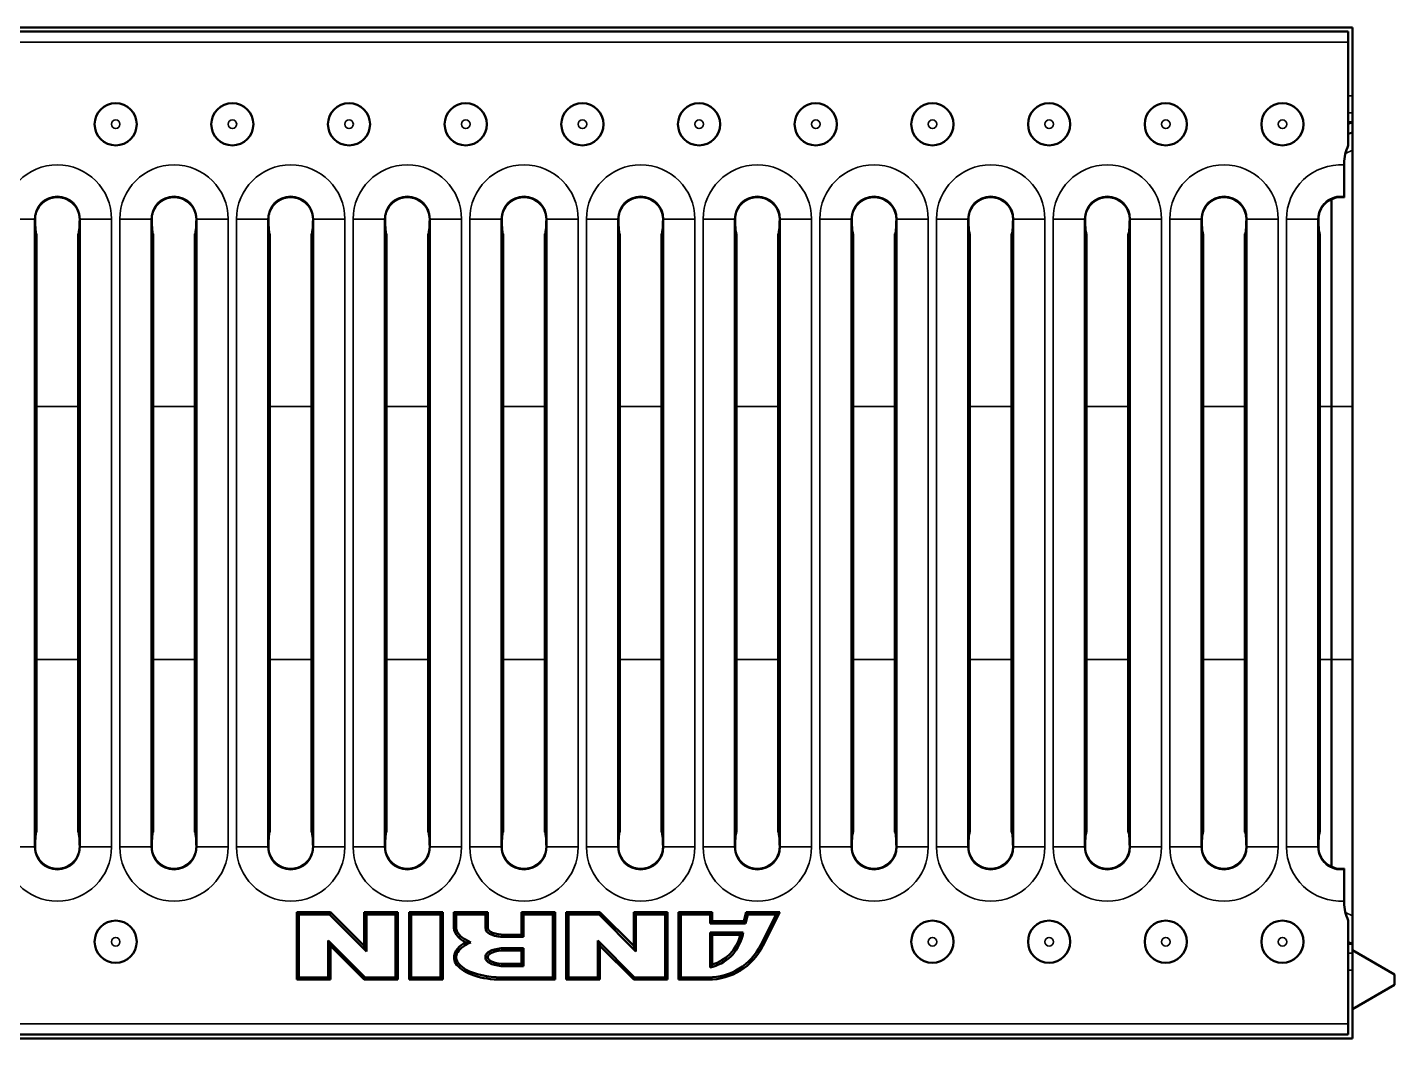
# Model space of a CAD drawing. Header units: millimetres. Extents: x 0 to 2181, y -65 to 1050.
# Drawn here: x 1278.4 to 1440.7, y 424.1 to 544.1 of the extents above; entities that cross this region are included whole.
import ezdxf

# ---------------------------------------------------------------- set-up
doc = ezdxf.new("R2010")
doc.units = ezdxf.units.MM
doc.header["$LTSCALE"] = 2.5
doc.layers.add('Sichtbar (ISO)', color=7, linetype='Continuous', lineweight=50)
doc.layers.add('Sichtbar schmal (ISO)', color=7, linetype='Continuous', lineweight=35)

msp = doc.modelspace()

# ---------------------------------------------------------------- linework, layer by layer
at = {"layer": 'Sichtbar (ISO)'}
for p, q in [((1435.667, 544.09), (435.667, 544.09)), ((1435.667, 535.955), (1435.667, 544.09)), ((1435.167, 543.59), (436.167, 543.59)), ((1435.167, 543.59), (1435.167, 542.34)), ((1435.167, 530.09), (1435.167, 542.34)), ((1435.667, 535.955), (1435.667, 533.96)), ((1435.167, 532.64), (1435.667, 532.831)), ((1435.667, 532.831), (1435.167, 532.831)), ((1435.667, 532.831), (1435.667, 533.96)), ((1435.667, 532.831), (1435.667, 531.609)), ((1435.667, 531.609), (1435.167, 531.454)), ((1435.667, 531.609), (1435.667, 529.527)), ((1435.667, 529.527), (1435.667, 499.09)), ((1434.667, 527.763), (1434.667, 527.91)), ((1434.667, 524.011), (1434.667, 527.763)), ((1433.167, 499.09), (1433.167, 523.697)), ((1279.442, 519.59), (1279.442, 448.59)), ((1284.392, 448.59), (1284.392, 519.59)), ((1293.292, 519.59), (1293.292, 448.59)), ((1298.242, 448.59), (1298.242, 519.59)), ((1307.142, 519.59), (1307.142, 448.59)), ((1312.092, 448.59), (1312.092, 519.59)), ((1320.992, 519.59), (1320.992, 448.59)), ((1325.942, 448.59), (1325.942, 519.59)), ((1334.842, 519.59), (1334.842, 448.59)), ((1339.792, 448.59), (1339.792, 519.59)), ((1348.692, 519.59), (1348.692, 448.59)), ((1353.642, 448.59), (1353.642, 519.59)), ((1362.542, 519.59), (1362.542, 448.59)), ((1367.492, 448.59), (1367.492, 519.59)), ((1376.392, 519.59), (1376.392, 448.59)), ((1381.342, 448.59), (1381.342, 519.59)), ((1390.242, 519.59), (1390.242, 448.59)), ((1395.192, 448.59), (1395.192, 519.59)), ((1404.092, 519.59), (1404.092, 448.59)), ((1409.042, 448.59), (1409.042, 519.59)), ((1417.942, 519.59), (1417.942, 448.59)), ((1422.892, 448.59), (1422.892, 519.59)), ((1431.792, 519.59), (1431.792, 448.59)), ((1433.167, 469.09), (1433.167, 499.09)), ((1435.667, 499.09), (1435.667, 469.09)), ((1433.167, 444.482), (1433.167, 469.09)), ((1435.667, 469.09), (1435.667, 438.653)), ((1434.667, 440.417), (1434.667, 444.169)), ((1434.667, 440.269), (1434.667, 440.417)), ((1310.334, 431.09), (1310.334, 439.09)), ((1310.334, 439.09), (1314.334, 439.09)), ((1310.334, 439.09), (1310.602, 438.822)), ((1310.602, 431.358), (1310.602, 438.822)), ((1310.602, 438.822), (1314.223, 438.822)), ((1314.334, 439.09), (1314.223, 438.822)), ((1314.223, 438.822), (1318.602, 434.443)), ((1314.334, 439.09), (1318.334, 435.09)), ((1318.334, 435.09), (1318.334, 439.09)), ((1318.334, 439.09), (1322.334, 439.09)), ((1318.334, 439.09), (1318.602, 438.822)), ((1318.602, 434.443), (1318.602, 438.822)), ((1318.602, 438.822), (1322.066, 438.822)), ((1322.334, 439.09), (1322.066, 438.822)), ((1322.066, 438.822), (1322.066, 431.358)), ((1322.334, 439.09), (1322.334, 431.09)), ((1323.667, 431.09), (1323.667, 439.09)), ((1323.667, 439.09), (1327.667, 439.09)), ((1323.667, 439.09), (1323.935, 438.822)), ((1323.935, 431.358), (1323.935, 438.822)), ((1323.935, 438.822), (1327.399, 438.822)), ((1327.667, 439.09), (1327.399, 438.822)), ((1327.399, 438.822), (1327.399, 431.358)), ((1327.667, 439.09), (1327.667, 431.09)), ((1329.001, 437.223), (1329.001, 439.09)), ((1329.001, 439.09), (1333.001, 439.09)), ((1329.001, 439.09), (1329.269, 438.822)), ((1329.269, 437.223), (1329.269, 438.822)), ((1329.269, 438.822), (1332.733, 438.822)), ((1333.001, 439.09), (1332.733, 438.822)), ((1332.733, 438.822), (1332.733, 437.223)), ((1333.001, 439.09), (1333.001, 437.223)), ((1337.001, 436.423), (1337.001, 439.09)), ((1337.001, 439.09), (1341.001, 439.09)), ((1337.001, 439.09), (1337.269, 438.822)), ((1337.269, 436.155), (1337.269, 438.822)), ((1337.269, 438.822), (1340.733, 438.822)), ((1341.001, 439.09), (1340.733, 438.822)), ((1340.733, 438.822), (1340.733, 431.358)), ((1341.001, 439.09), (1341.001, 431.09)), ((1342.334, 431.09), (1342.334, 439.09)), ((1342.334, 439.09), (1346.334, 439.09)), ((1342.334, 439.09), (1342.602, 438.822)), ((1342.602, 431.358), (1342.602, 438.822)), ((1342.602, 438.822), (1346.223, 438.822)), ((1346.334, 439.09), (1346.223, 438.822)), ((1346.223, 438.822), (1350.602, 434.443)), ((1346.334, 439.09), (1350.334, 435.09)), ((1350.334, 435.09), (1350.334, 439.09)), ((1350.334, 439.09), (1354.334, 439.09)), ((1350.334, 439.09), (1350.602, 438.822)), ((1350.602, 434.443), (1350.602, 438.822)), ((1350.602, 438.822), (1354.066, 438.822)), ((1354.334, 439.09), (1354.066, 438.822)), ((1354.066, 438.822), (1354.066, 431.358)), ((1354.334, 439.09), (1354.334, 431.09)), ((1355.667, 431.09), (1355.667, 439.09)), ((1355.667, 439.09), (1359.667, 439.09)), ((1355.667, 439.09), (1355.935, 438.822)), ((1355.935, 431.358), (1355.935, 438.822)), ((1355.935, 438.822), (1359.399, 438.822)), ((1359.667, 439.09), (1359.399, 438.822)), ((1359.399, 438.822), (1359.399, 437.755)), ((1359.667, 439.09), (1359.667, 438.023)), ((1363.401, 438.023), (1363.667, 439.09)), ((1363.61, 437.755), (1363.877, 438.822)), ((1363.667, 439.09), (1367.667, 439.09)), ((1363.667, 439.09), (1363.877, 438.822)), ((1363.877, 438.822), (1367.234, 438.822)), ((1367.234, 438.822), (1365.428, 435.21)), ((1367.667, 439.09), (1365.667, 435.09)), ((1367.667, 439.09), (1367.234, 438.822)), ((1435.667, 438.653), (1435.667, 435.349)), ((1359.667, 438.023), (1359.399, 437.755)), ((1359.399, 437.755), (1363.61, 437.755)), ((1359.399, 432.536), (1359.399, 436.691)), ((1359.667, 436.423), (1359.399, 436.691)), ((1359.399, 436.691), (1363.344, 436.691)), ((1359.667, 438.023), (1363.401, 438.023)), ((1363.001, 436.423), (1363.344, 436.691)), ((1363.344, 436.691), (1363.233, 436.247)), ((1363.401, 438.023), (1363.61, 437.755)), ((1435.167, 438.09), (1435.167, 425.84)), ((1318.445, 431.358), (1314.066, 435.737)), ((1314.334, 435.09), (1314.066, 435.737)), ((1314.066, 435.737), (1314.066, 431.358)), ((1318.334, 431.09), (1314.334, 435.09)), ((1314.334, 435.09), (1314.334, 431.09)), ((1318.334, 435.09), (1318.602, 434.443)), ((1335.001, 436.423), (1337.001, 436.423)), ((1335.001, 436.155), (1337.269, 436.155)), ((1337.001, 436.423), (1337.269, 436.155)), ((1350.445, 431.358), (1346.066, 435.737)), ((1346.334, 435.09), (1346.066, 435.737)), ((1346.066, 435.737), (1346.066, 431.358)), ((1350.334, 431.09), (1346.334, 435.09)), ((1346.334, 435.09), (1346.334, 431.09)), ((1350.334, 435.09), (1350.602, 434.443)), ((1359.667, 436.423), (1359.667, 432.88)), ((1363.001, 436.423), (1359.667, 436.423)), ((1362.973, 436.312), (1363.001, 436.423)), ((1435.667, 435.349), (1435.167, 435.54)), ((1435.167, 435.349), (1435.667, 435.349)), ((1435.667, 434.22), (1435.667, 435.349)), ((1335.001, 434.824), (1337.269, 434.824)), ((1337.001, 434.557), (1335.001, 434.557)), ((1337.001, 434.557), (1337.269, 434.824)), ((1337.001, 432.957), (1337.001, 434.557)), ((1337.269, 434.824), (1337.269, 432.689)), ((1435.667, 434.59), (1440.667, 431.703)), ((1435.667, 434.22), (1435.667, 432.225)), ((1335.001, 432.957), (1337.001, 432.957)), ((1337.269, 432.689), (1335.001, 432.689)), ((1337.001, 432.957), (1337.269, 432.689)), ((1435.667, 424.09), (1435.667, 432.225)), ((1310.334, 431.09), (1310.602, 431.358)), ((1314.334, 431.09), (1310.334, 431.09)), ((1314.066, 431.358), (1310.602, 431.358)), ((1314.334, 431.09), (1314.066, 431.358)), ((1318.334, 431.09), (1318.445, 431.358)), ((1322.334, 431.09), (1318.334, 431.09)), ((1322.066, 431.358), (1318.445, 431.358)), ((1322.334, 431.09), (1322.066, 431.358)), ((1323.667, 431.09), (1323.935, 431.358)), ((1327.667, 431.09), (1323.667, 431.09)), ((1327.399, 431.358), (1323.935, 431.358)), ((1327.667, 431.09), (1327.399, 431.358)), ((1340.733, 431.358), (1334.601, 431.358)), ((1341.001, 431.09), (1334.601, 431.09)), ((1341.001, 431.09), (1340.733, 431.358)), ((1342.334, 431.09), (1342.602, 431.358)), ((1346.334, 431.09), (1342.334, 431.09)), ((1346.066, 431.358), (1342.602, 431.358)), ((1346.334, 431.09), (1346.066, 431.358)), ((1350.334, 431.09), (1350.445, 431.358)), ((1354.334, 431.09), (1350.334, 431.09)), ((1354.066, 431.358), (1350.445, 431.358)), ((1354.334, 431.09), (1354.066, 431.358)), ((1355.667, 431.09), (1355.935, 431.358)), ((1359.195, 431.09), (1355.667, 431.09)), ((1359.195, 431.358), (1355.935, 431.358)), ((1435.667, 427.59), (1440.667, 430.477)), ((1440.667, 431.703), (1440.667, 430.477)), ((1435.167, 425.84), (1435.167, 424.59)), ((1435.667, 424.09), (435.667, 424.09)), ((1435.167, 424.59), (436.167, 424.59))]:
    msp.add_line(p, q, dxfattribs=at)
for centre in [(1288.842, 532.59), (1302.692, 532.59), (1316.542, 532.59), (1330.392, 532.59), (1344.242, 532.59), (1358.092, 532.59), (1371.942, 532.59), (1385.792, 532.59), (1399.642, 532.59), (1413.492, 532.59), (1427.342, 532.59), (1288.842, 435.59), (1385.792, 435.59), (1399.642, 435.59), (1413.492, 435.59), (1427.342, 435.59)]:
    msp.add_circle(centre, 2.5, dxfattribs=at)
for centre, radius, start, end in [((1439.667, 527.91), 5, 154.15807, 180), ((1439.667, 440.269), 5, 180, 205.84193), ((1359.195, 438.326), 6.968, 270, 333.43495), ((1359.195, 438.326), 7.236, 270, 333.43495), ((1358.334, 437.471), 5.05, 282.18023, 345.96376), ((1358.334, 437.471), 4.782, 286.1915, 345.96376)]:
    msp.add_arc(centre, radius, start, end, dxfattribs=at)
for centre, major_axis, ratio, start_param, end_param in [((1281.917, 521.268), (0, 2.667), 0.9996402, 5.0597379, 7.5066327), ((1295.767, 521.268), (0, 2.667), 0.9996402, 5.0597379, 7.5066327), ((1309.617, 521.268), (0, 2.667), 0.9996402, 5.0597379, 7.5066327), ((1323.467, 521.268), (0, 2.667), 0.9996402, 5.0597379, 7.5066327), ((1337.317, 521.268), (0, 2.667), 0.9996402, 5.0597379, 7.5066327), ((1351.167, 521.268), (0, 2.667), 0.9996402, 5.0597379, 7.5066327), ((1365.017, 521.268), (0, 2.667), 0.9996402, 5.0597379, 7.5066327), ((1378.867, 521.268), (0, 2.667), 0.9996402, 5.0597379, 7.5066327), ((1392.717, 521.268), (0, 2.667), 0.9996402, 5.0597379, 7.5066327), ((1406.567, 521.268), (0, 2.667), 0.9996402, 5.0597379, 7.5066327), ((1420.417, 521.268), (0, 2.667), 0.9996402, 5.0597379, 7.5066327), ((1434.267, 521.268), (0, 2.667), 0.9996402, 6.1325648, 7.5066327), ((1279.442, 521.59), (0, -2), 0.0874887, 4.8377168, 6.2831853), ((1284.392, 521.59), (0, 2), 0.0874887, 3.1415927, 4.5870611), ((1293.292, 521.59), (0, -2), 0.0874887, 4.8377168, 6.2831853), ((1298.242, 521.59), (0, 2), 0.0874887, 3.1415927, 4.5870611), ((1307.142, 521.59), (0, -2), 0.0874887, 4.8377168, 6.2831853), ((1312.092, 521.59), (0, 2), 0.0874887, 3.1415927, 4.5870611), ((1320.992, 521.59), (0, -2), 0.0874887, 4.8377168, 6.2831853), ((1325.942, 521.59), (0, 2), 0.0874887, 3.1415927, 4.5870611), ((1334.842, 521.59), (0, -2), 0.0874887, 4.8377168, 6.2831853), ((1339.792, 521.59), (0, 2), 0.0874887, 3.1415927, 4.5870611), ((1348.692, 521.59), (0, -2), 0.0874887, 4.8377168, 6.2831853), ((1353.642, 521.59), (0, 2), 0.0874887, 3.1415927, 4.5870611), ((1362.542, 521.59), (0, -2), 0.0874887, 4.8377168, 6.2831853), ((1367.492, 521.59), (0, 2), 0.0874887, 3.1415927, 4.5870611), ((1376.392, 521.59), (0, -2), 0.0874887, 4.8377168, 6.2831853), ((1381.342, 521.59), (0, 2), 0.0874887, 3.1415927, 4.5870611), ((1390.242, 521.59), (0, -2), 0.0874887, 4.8377168, 6.2831853), ((1395.192, 521.59), (0, 2), 0.0874887, 3.1415927, 4.5870611), ((1404.092, 521.59), (0, -2), 0.0874887, 4.8377168, 6.2831853), ((1409.042, 521.59), (0, 2), 0.0874887, 3.1415927, 4.5870611), ((1417.942, 521.59), (0, -2), 0.0874887, 4.8377168, 6.2831853), ((1422.892, 521.59), (0, 2), 0.0874887, 3.1415927, 4.5870611), ((1431.792, 521.59), (0, -2), 0.0874887, 4.8377168, 6.2831853), ((1279.442, 446.59), (0, 2), 0.0874887, 0, 1.4454685), ((1284.392, 446.59), (0, -2), 0.0874887, 1.6961242, 3.1415927), ((1293.292, 446.59), (0, 2), 0.0874887, 0, 1.4454685), ((1298.242, 446.59), (0, -2), 0.0874887, 1.6961242, 3.1415927), ((1307.142, 446.59), (0, 2), 0.0874887, 0, 1.4454685), ((1312.092, 446.59), (0, -2), 0.0874887, 1.6961242, 3.1415927), ((1320.992, 446.59), (0, 2), 0.0874887, 0, 1.4454685), ((1325.942, 446.59), (0, -2), 0.0874887, 1.6961242, 3.1415927), ((1334.842, 446.59), (0, 2), 0.0874887, 0, 1.4454685), ((1339.792, 446.59), (0, -2), 0.0874887, 1.6961242, 3.1415927), ((1348.692, 446.59), (0, 2), 0.0874887, 0, 1.4454685), ((1353.642, 446.59), (0, -2), 0.0874887, 1.6961242, 3.1415927), ((1362.542, 446.59), (0, 2), 0.0874887, 0, 1.4454685), ((1367.492, 446.59), (0, -2), 0.0874887, 1.6961242, 3.1415927), ((1376.392, 446.59), (0, 2), 0.0874887, 0, 1.4454685), ((1381.342, 446.59), (0, -2), 0.0874887, 1.6961242, 3.1415927), ((1390.242, 446.59), (0, 2), 0.0874887, 0, 1.4454685), ((1395.192, 446.59), (0, -2), 0.0874887, 1.6961242, 3.1415927), ((1404.092, 446.59), (0, 2), 0.0874887, 0, 1.4454685), ((1409.042, 446.59), (0, -2), 0.0874887, 1.6961242, 3.1415927), ((1417.942, 446.59), (0, 2), 0.0874887, 0, 1.4454685), ((1422.892, 446.59), (0, -2), 0.0874887, 1.6961242, 3.1415927), ((1431.792, 446.59), (0, 2), 0.0874887, 0, 1.4454685), ((1281.917, 446.911), (0, -2.667), 0.9996402, 5.0597379, 7.5066327), ((1295.767, 446.911), (0, -2.667), 0.9996402, 5.0597379, 7.5066327), ((1309.617, 446.911), (0, -2.667), 0.9996402, 5.0597379, 7.5066327), ((1323.467, 446.911), (0, -2.667), 0.9996402, 5.0597379, 7.5066327), ((1337.317, 446.911), (0, -2.667), 0.9996402, 5.0597379, 7.5066327), ((1351.167, 446.911), (0, -2.667), 0.9996402, 5.0597379, 7.5066327), ((1365.017, 446.911), (0, -2.667), 0.9996402, 5.0597379, 7.5066327), ((1378.867, 446.911), (0, -2.667), 0.9996402, 5.0597379, 7.5066327), ((1392.717, 446.911), (0, -2.667), 0.9996402, 5.0597379, 7.5066327), ((1406.567, 446.911), (0, -2.667), 0.9996402, 5.0597379, 7.5066327), ((1420.417, 446.911), (0, -2.667), 0.9996402, 5.0597379, 7.5066327), ((1434.267, 446.911), (0, -2.667), 0.9996402, 5.0597379, 6.4338058)]:
    msp.add_ellipse(centre, major_axis=major_axis, ratio=ratio, start_param=start_param, end_param=end_param, dxfattribs=at)
for points, weights in [([(1434.667, 523.905), (1434.667, 523.957), (1434.667, 524.011)], [1.00000315487, 1.0002012335, 1]), ([(1434.667, 444.169), (1434.667, 444.223), (1434.667, 444.275)], [1, 1.00020123327, 1.00000315487])]:
    msp.add_rational_spline(points, weights, degree=2, dxfattribs=at)
for points, knots in [([(1279.269, 521.34), (1279.269, 521.353), (1279.269, 521.367), (1279.269, 521.396), (1279.269, 521.411), (1279.27, 521.452), (1279.271, 521.477), (1279.275, 521.554), (1279.28, 521.606), (1279.303, 521.793), (1279.331, 521.925), (1279.382, 522.094), (1279.396, 522.135), (1279.411, 522.176)], [0, 0, 0, 0, 0.004080736, 0.004080736, 0.00866605, 0.00866605, 0.016351881, 0.016351881, 0.031890083, 0.031890083, 0.072800189, 0.072800189, 0.086303969, 0.086303969, 0.086303969, 0.086303969]), ([(1284.424, 522.176), (1284.428, 522.166), (1284.431, 522.155), (1284.461, 522.07), (1284.484, 521.993), (1284.532, 521.787), (1284.552, 521.657), (1284.563, 521.496), (1284.564, 521.467), (1284.566, 521.422), (1284.566, 521.406), (1284.566, 521.381), (1284.566, 521.373), (1284.566, 521.356), (1284.566, 521.348), (1284.566, 521.34)], [0.001228229, 0.001228229, 0.001228229, 0.001228229, 0.004648992, 0.004648992, 0.029389751, 0.029389751, 0.068905962, 0.068905962, 0.077693724, 0.077693724, 0.082516728, 0.082516728, 0.085093648, 0.085093648, 0.087568489, 0.087568489, 0.087568489, 0.087568489]), ([(1293.119, 521.34), (1293.119, 521.353), (1293.119, 521.367), (1293.119, 521.396), (1293.119, 521.411), (1293.12, 521.452), (1293.121, 521.477), (1293.125, 521.554), (1293.13, 521.606), (1293.153, 521.793), (1293.181, 521.925), (1293.232, 522.094), (1293.246, 522.135), (1293.261, 522.176)], [0, 0, 0, 0, 0.004080736, 0.004080736, 0.00866605, 0.00866605, 0.016351881, 0.016351881, 0.031890083, 0.031890083, 0.072800189, 0.072800189, 0.086303969, 0.086303969, 0.086303969, 0.086303969]), ([(1298.274, 522.176), (1298.278, 522.166), (1298.281, 522.155), (1298.311, 522.07), (1298.334, 521.993), (1298.382, 521.787), (1298.402, 521.657), (1298.413, 521.496), (1298.414, 521.467), (1298.416, 521.422), (1298.416, 521.406), (1298.416, 521.381), (1298.416, 521.373), (1298.416, 521.356), (1298.416, 521.348), (1298.416, 521.34)], [0.001228229, 0.001228229, 0.001228229, 0.001228229, 0.004648992, 0.004648992, 0.029389751, 0.029389751, 0.068905962, 0.068905962, 0.077693724, 0.077693724, 0.082516728, 0.082516728, 0.085093648, 0.085093648, 0.087568489, 0.087568489, 0.087568489, 0.087568489]), ([(1306.969, 521.34), (1306.969, 521.353), (1306.969, 521.367), (1306.969, 521.396), (1306.969, 521.411), (1306.97, 521.452), (1306.971, 521.477), (1306.975, 521.554), (1306.98, 521.606), (1307.003, 521.793), (1307.031, 521.925), (1307.082, 522.094), (1307.096, 522.135), (1307.111, 522.176)], [0, 0, 0, 0, 0.004080736, 0.004080736, 0.00866605, 0.00866605, 0.016351881, 0.016351881, 0.031890083, 0.031890083, 0.072800189, 0.072800189, 0.086303969, 0.086303969, 0.086303969, 0.086303969]), ([(1312.124, 522.176), (1312.128, 522.166), (1312.131, 522.155), (1312.161, 522.07), (1312.184, 521.993), (1312.232, 521.787), (1312.252, 521.657), (1312.263, 521.496), (1312.264, 521.467), (1312.266, 521.422), (1312.266, 521.406), (1312.266, 521.381), (1312.266, 521.373), (1312.266, 521.356), (1312.266, 521.348), (1312.266, 521.34)], [0.001228229, 0.001228229, 0.001228229, 0.001228229, 0.004648992, 0.004648992, 0.029389751, 0.029389751, 0.068905962, 0.068905962, 0.077693724, 0.077693724, 0.082516728, 0.082516728, 0.085093648, 0.085093648, 0.087568489, 0.087568489, 0.087568489, 0.087568489]), ([(1320.819, 521.34), (1320.819, 521.353), (1320.819, 521.367), (1320.819, 521.396), (1320.819, 521.411), (1320.82, 521.452), (1320.821, 521.477), (1320.825, 521.554), (1320.83, 521.606), (1320.853, 521.793), (1320.881, 521.925), (1320.932, 522.094), (1320.946, 522.135), (1320.961, 522.176)], [0, 0, 0, 0, 0.004080736, 0.004080736, 0.00866605, 0.00866605, 0.016351881, 0.016351881, 0.031890083, 0.031890083, 0.072800189, 0.072800189, 0.086303969, 0.086303969, 0.086303969, 0.086303969]), ([(1325.974, 522.176), (1325.978, 522.166), (1325.981, 522.155), (1326.011, 522.07), (1326.034, 521.993), (1326.082, 521.787), (1326.102, 521.657), (1326.113, 521.496), (1326.114, 521.467), (1326.116, 521.422), (1326.116, 521.406), (1326.116, 521.381), (1326.116, 521.373), (1326.116, 521.356), (1326.116, 521.348), (1326.116, 521.34)], [0.001228229, 0.001228229, 0.001228229, 0.001228229, 0.004648992, 0.004648992, 0.029389751, 0.029389751, 0.068905962, 0.068905962, 0.077693724, 0.077693724, 0.082516728, 0.082516728, 0.085093648, 0.085093648, 0.087568489, 0.087568489, 0.087568489, 0.087568489]), ([(1334.669, 521.34), (1334.669, 521.353), (1334.669, 521.367), (1334.669, 521.396), (1334.669, 521.411), (1334.67, 521.452), (1334.671, 521.477), (1334.675, 521.554), (1334.68, 521.606), (1334.703, 521.793), (1334.731, 521.925), (1334.782, 522.094), (1334.796, 522.135), (1334.811, 522.176)], [0, 0, 0, 0, 0.004080736, 0.004080736, 0.00866605, 0.00866605, 0.016351881, 0.016351881, 0.031890083, 0.031890083, 0.072800189, 0.072800189, 0.086303969, 0.086303969, 0.086303969, 0.086303969]), ([(1339.824, 522.176), (1339.828, 522.166), (1339.831, 522.155), (1339.861, 522.07), (1339.884, 521.993), (1339.932, 521.787), (1339.952, 521.657), (1339.963, 521.496), (1339.964, 521.467), (1339.966, 521.422), (1339.966, 521.406), (1339.966, 521.381), (1339.966, 521.373), (1339.966, 521.356), (1339.966, 521.348), (1339.966, 521.34)], [0.001228229, 0.001228229, 0.001228229, 0.001228229, 0.004648992, 0.004648992, 0.029389751, 0.029389751, 0.068905962, 0.068905962, 0.077693724, 0.077693724, 0.082516728, 0.082516728, 0.085093648, 0.085093648, 0.087568489, 0.087568489, 0.087568489, 0.087568489]), ([(1348.519, 521.34), (1348.519, 521.353), (1348.519, 521.367), (1348.519, 521.396), (1348.519, 521.411), (1348.52, 521.452), (1348.521, 521.477), (1348.525, 521.554), (1348.53, 521.606), (1348.553, 521.793), (1348.581, 521.925), (1348.632, 522.094), (1348.646, 522.135), (1348.661, 522.176)], [0, 0, 0, 0, 0.004080736, 0.004080736, 0.00866605, 0.00866605, 0.016351881, 0.016351881, 0.031890083, 0.031890083, 0.072800189, 0.072800189, 0.086303969, 0.086303969, 0.086303969, 0.086303969]), ([(1353.674, 522.176), (1353.678, 522.166), (1353.681, 522.155), (1353.711, 522.07), (1353.734, 521.993), (1353.782, 521.787), (1353.802, 521.657), (1353.813, 521.496), (1353.814, 521.467), (1353.816, 521.422), (1353.816, 521.406), (1353.816, 521.381), (1353.816, 521.373), (1353.816, 521.356), (1353.816, 521.348), (1353.816, 521.34)], [0.001228229, 0.001228229, 0.001228229, 0.001228229, 0.004648992, 0.004648992, 0.029389751, 0.029389751, 0.068905962, 0.068905962, 0.077693724, 0.077693724, 0.082516728, 0.082516728, 0.085093648, 0.085093648, 0.087568489, 0.087568489, 0.087568489, 0.087568489]), ([(1362.369, 521.34), (1362.369, 521.353), (1362.369, 521.367), (1362.369, 521.396), (1362.369, 521.411), (1362.37, 521.452), (1362.371, 521.477), (1362.375, 521.554), (1362.38, 521.606), (1362.403, 521.793), (1362.431, 521.925), (1362.482, 522.094), (1362.496, 522.135), (1362.511, 522.176)], [0, 0, 0, 0, 0.004080736, 0.004080736, 0.00866605, 0.00866605, 0.016351881, 0.016351881, 0.031890083, 0.031890083, 0.072800189, 0.072800189, 0.086303969, 0.086303969, 0.086303969, 0.086303969]), ([(1367.524, 522.176), (1367.528, 522.166), (1367.531, 522.155), (1367.561, 522.07), (1367.584, 521.993), (1367.632, 521.787), (1367.652, 521.657), (1367.663, 521.496), (1367.664, 521.467), (1367.666, 521.422), (1367.666, 521.406), (1367.666, 521.381), (1367.666, 521.373), (1367.666, 521.356), (1367.666, 521.348), (1367.666, 521.34)], [0.001228229, 0.001228229, 0.001228229, 0.001228229, 0.004648992, 0.004648992, 0.029389751, 0.029389751, 0.068905962, 0.068905962, 0.077693724, 0.077693724, 0.082516728, 0.082516728, 0.085093648, 0.085093648, 0.087568489, 0.087568489, 0.087568489, 0.087568489]), ([(1376.219, 521.34), (1376.219, 521.353), (1376.219, 521.367), (1376.219, 521.396), (1376.219, 521.411), (1376.22, 521.452), (1376.221, 521.477), (1376.225, 521.554), (1376.23, 521.606), (1376.253, 521.793), (1376.281, 521.925), (1376.332, 522.094), (1376.346, 522.135), (1376.361, 522.176)], [0, 0, 0, 0, 0.004080736, 0.004080736, 0.00866605, 0.00866605, 0.016351881, 0.016351881, 0.031890083, 0.031890083, 0.072800189, 0.072800189, 0.086303969, 0.086303969, 0.086303969, 0.086303969]), ([(1381.374, 522.176), (1381.378, 522.166), (1381.381, 522.155), (1381.411, 522.07), (1381.434, 521.993), (1381.482, 521.787), (1381.502, 521.657), (1381.513, 521.496), (1381.514, 521.467), (1381.516, 521.422), (1381.516, 521.406), (1381.516, 521.381), (1381.516, 521.373), (1381.516, 521.356), (1381.516, 521.348), (1381.516, 521.34)], [0.001228229, 0.001228229, 0.001228229, 0.001228229, 0.004648992, 0.004648992, 0.029389751, 0.029389751, 0.068905962, 0.068905962, 0.077693724, 0.077693724, 0.082516728, 0.082516728, 0.085093648, 0.085093648, 0.087568489, 0.087568489, 0.087568489, 0.087568489]), ([(1390.069, 521.34), (1390.069, 521.353), (1390.069, 521.367), (1390.069, 521.396), (1390.069, 521.411), (1390.07, 521.452), (1390.071, 521.477), (1390.075, 521.554), (1390.08, 521.606), (1390.103, 521.793), (1390.131, 521.925), (1390.182, 522.094), (1390.196, 522.135), (1390.211, 522.176)], [0, 0, 0, 0, 0.004080736, 0.004080736, 0.00866605, 0.00866605, 0.016351881, 0.016351881, 0.031890083, 0.031890083, 0.072800189, 0.072800189, 0.086303969, 0.086303969, 0.086303969, 0.086303969]), ([(1395.224, 522.176), (1395.228, 522.166), (1395.231, 522.155), (1395.261, 522.07), (1395.284, 521.993), (1395.332, 521.787), (1395.352, 521.657), (1395.363, 521.496), (1395.364, 521.467), (1395.366, 521.422), (1395.366, 521.406), (1395.366, 521.381), (1395.366, 521.373), (1395.366, 521.356), (1395.366, 521.348), (1395.366, 521.34)], [0.001228229, 0.001228229, 0.001228229, 0.001228229, 0.004648992, 0.004648992, 0.029389751, 0.029389751, 0.068905962, 0.068905962, 0.077693724, 0.077693724, 0.082516728, 0.082516728, 0.085093648, 0.085093648, 0.087568489, 0.087568489, 0.087568489, 0.087568489]), ([(1403.919, 521.34), (1403.919, 521.353), (1403.919, 521.367), (1403.919, 521.396), (1403.919, 521.411), (1403.92, 521.452), (1403.921, 521.477), (1403.925, 521.554), (1403.93, 521.606), (1403.953, 521.793), (1403.981, 521.925), (1404.032, 522.094), (1404.046, 522.135), (1404.061, 522.176)], [0, 0, 0, 0, 0.004080736, 0.004080736, 0.00866605, 0.00866605, 0.016351881, 0.016351881, 0.031890083, 0.031890083, 0.072800189, 0.072800189, 0.086303969, 0.086303969, 0.086303969, 0.086303969]), ([(1409.074, 522.176), (1409.078, 522.166), (1409.081, 522.155), (1409.111, 522.07), (1409.134, 521.993), (1409.182, 521.787), (1409.202, 521.657), (1409.213, 521.496), (1409.214, 521.467), (1409.216, 521.422), (1409.216, 521.406), (1409.216, 521.381), (1409.216, 521.373), (1409.216, 521.356), (1409.216, 521.348), (1409.216, 521.34)], [0.001228229, 0.001228229, 0.001228229, 0.001228229, 0.004648992, 0.004648992, 0.029389751, 0.029389751, 0.068905962, 0.068905962, 0.077693724, 0.077693724, 0.082516728, 0.082516728, 0.085093648, 0.085093648, 0.087568489, 0.087568489, 0.087568489, 0.087568489]), ([(1417.769, 521.34), (1417.769, 521.353), (1417.769, 521.367), (1417.769, 521.396), (1417.769, 521.411), (1417.77, 521.452), (1417.771, 521.477), (1417.775, 521.554), (1417.78, 521.606), (1417.803, 521.793), (1417.831, 521.925), (1417.882, 522.094), (1417.896, 522.135), (1417.911, 522.176)], [0, 0, 0, 0, 0.004080736, 0.004080736, 0.00866605, 0.00866605, 0.016351881, 0.016351881, 0.031890083, 0.031890083, 0.072800189, 0.072800189, 0.086303969, 0.086303969, 0.086303969, 0.086303969]), ([(1422.924, 522.176), (1422.928, 522.166), (1422.931, 522.155), (1422.961, 522.07), (1422.984, 521.993), (1423.032, 521.787), (1423.052, 521.657), (1423.063, 521.496), (1423.064, 521.467), (1423.066, 521.422), (1423.066, 521.406), (1423.066, 521.381), (1423.066, 521.373), (1423.066, 521.356), (1423.066, 521.348), (1423.066, 521.34)], [0.001228229, 0.001228229, 0.001228229, 0.001228229, 0.004648992, 0.004648992, 0.029389751, 0.029389751, 0.068905962, 0.068905962, 0.077693724, 0.077693724, 0.082516728, 0.082516728, 0.085093648, 0.085093648, 0.087568489, 0.087568489, 0.087568489, 0.087568489]), ([(1431.619, 521.34), (1431.619, 521.353), (1431.619, 521.367), (1431.619, 521.396), (1431.619, 521.411), (1431.62, 521.452), (1431.621, 521.477), (1431.625, 521.554), (1431.63, 521.606), (1431.653, 521.793), (1431.681, 521.925), (1431.732, 522.094), (1431.746, 522.135), (1431.761, 522.176)], [0, 0, 0, 0, 0.004080736, 0.004080736, 0.00866605, 0.00866605, 0.016351881, 0.016351881, 0.031890083, 0.031890083, 0.072800189, 0.072800189, 0.086303969, 0.086303969, 0.086303969, 0.086303969]), ([(1279.411, 446.004), (1279.407, 446.014), (1279.403, 446.024), (1279.374, 446.11), (1279.351, 446.187), (1279.303, 446.393), (1279.283, 446.523), (1279.272, 446.683), (1279.271, 446.712), (1279.269, 446.758), (1279.269, 446.774), (1279.269, 446.798), (1279.269, 446.807), (1279.269, 446.823), (1279.269, 446.832), (1279.269, 446.84)], [0.001228229, 0.001228229, 0.001228229, 0.001228229, 0.004648992, 0.004648992, 0.029389751, 0.029389751, 0.068905962, 0.068905962, 0.077693724, 0.077693724, 0.082516728, 0.082516728, 0.085093648, 0.085093648, 0.087568489, 0.087568489, 0.087568489, 0.087568489]), ([(1284.566, 446.84), (1284.566, 446.826), (1284.566, 446.813), (1284.566, 446.784), (1284.566, 446.769), (1284.565, 446.728), (1284.564, 446.703), (1284.559, 446.625), (1284.555, 446.574), (1284.532, 446.387), (1284.503, 446.255), (1284.452, 446.086), (1284.439, 446.044), (1284.424, 446.004)], [0, 0, 0, 0, 0.004080736, 0.004080736, 0.00866605, 0.00866605, 0.016351881, 0.016351881, 0.031890083, 0.031890083, 0.072800189, 0.072800189, 0.086303969, 0.086303969, 0.086303969, 0.086303969]), ([(1293.261, 446.004), (1293.257, 446.014), (1293.253, 446.024), (1293.224, 446.11), (1293.201, 446.187), (1293.153, 446.393), (1293.133, 446.523), (1293.122, 446.683), (1293.121, 446.712), (1293.119, 446.758), (1293.119, 446.774), (1293.119, 446.798), (1293.119, 446.807), (1293.119, 446.823), (1293.119, 446.832), (1293.119, 446.84)], [0.001228229, 0.001228229, 0.001228229, 0.001228229, 0.004648992, 0.004648992, 0.029389751, 0.029389751, 0.068905962, 0.068905962, 0.077693724, 0.077693724, 0.082516728, 0.082516728, 0.085093648, 0.085093648, 0.087568489, 0.087568489, 0.087568489, 0.087568489]), ([(1298.416, 446.84), (1298.416, 446.826), (1298.416, 446.813), (1298.416, 446.784), (1298.416, 446.769), (1298.415, 446.728), (1298.414, 446.703), (1298.409, 446.625), (1298.405, 446.574), (1298.382, 446.387), (1298.353, 446.255), (1298.302, 446.086), (1298.289, 446.044), (1298.274, 446.004)], [0, 0, 0, 0, 0.004080736, 0.004080736, 0.00866605, 0.00866605, 0.016351881, 0.016351881, 0.031890083, 0.031890083, 0.072800189, 0.072800189, 0.086303969, 0.086303969, 0.086303969, 0.086303969]), ([(1307.111, 446.004), (1307.107, 446.014), (1307.103, 446.024), (1307.074, 446.11), (1307.051, 446.187), (1307.003, 446.393), (1306.983, 446.523), (1306.972, 446.683), (1306.971, 446.712), (1306.969, 446.758), (1306.969, 446.774), (1306.969, 446.798), (1306.969, 446.807), (1306.969, 446.823), (1306.969, 446.832), (1306.969, 446.84)], [0.001228229, 0.001228229, 0.001228229, 0.001228229, 0.004648992, 0.004648992, 0.029389751, 0.029389751, 0.068905962, 0.068905962, 0.077693724, 0.077693724, 0.082516728, 0.082516728, 0.085093648, 0.085093648, 0.087568489, 0.087568489, 0.087568489, 0.087568489]), ([(1312.266, 446.84), (1312.266, 446.826), (1312.266, 446.813), (1312.266, 446.784), (1312.266, 446.769), (1312.265, 446.728), (1312.264, 446.703), (1312.259, 446.625), (1312.255, 446.574), (1312.232, 446.387), (1312.203, 446.255), (1312.152, 446.086), (1312.139, 446.044), (1312.124, 446.004)], [0, 0, 0, 0, 0.004080736, 0.004080736, 0.00866605, 0.00866605, 0.016351881, 0.016351881, 0.031890083, 0.031890083, 0.072800189, 0.072800189, 0.086303969, 0.086303969, 0.086303969, 0.086303969]), ([(1320.961, 446.004), (1320.957, 446.014), (1320.953, 446.024), (1320.924, 446.11), (1320.901, 446.187), (1320.853, 446.393), (1320.833, 446.523), (1320.822, 446.683), (1320.821, 446.712), (1320.819, 446.758), (1320.819, 446.774), (1320.819, 446.798), (1320.819, 446.807), (1320.819, 446.823), (1320.819, 446.832), (1320.819, 446.84)], [0.001228229, 0.001228229, 0.001228229, 0.001228229, 0.004648992, 0.004648992, 0.029389751, 0.029389751, 0.068905962, 0.068905962, 0.077693724, 0.077693724, 0.082516728, 0.082516728, 0.085093648, 0.085093648, 0.087568489, 0.087568489, 0.087568489, 0.087568489]), ([(1326.116, 446.84), (1326.116, 446.826), (1326.116, 446.813), (1326.116, 446.784), (1326.116, 446.769), (1326.115, 446.728), (1326.114, 446.703), (1326.109, 446.625), (1326.105, 446.574), (1326.082, 446.387), (1326.053, 446.255), (1326.002, 446.086), (1325.989, 446.044), (1325.974, 446.004)], [0, 0, 0, 0, 0.004080736, 0.004080736, 0.00866605, 0.00866605, 0.016351881, 0.016351881, 0.031890083, 0.031890083, 0.072800189, 0.072800189, 0.086303969, 0.086303969, 0.086303969, 0.086303969]), ([(1334.811, 446.004), (1334.807, 446.014), (1334.803, 446.024), (1334.774, 446.11), (1334.751, 446.187), (1334.703, 446.393), (1334.683, 446.523), (1334.672, 446.683), (1334.671, 446.712), (1334.669, 446.758), (1334.669, 446.774), (1334.669, 446.798), (1334.669, 446.807), (1334.669, 446.823), (1334.669, 446.832), (1334.669, 446.84)], [0.001228229, 0.001228229, 0.001228229, 0.001228229, 0.004648992, 0.004648992, 0.029389751, 0.029389751, 0.068905962, 0.068905962, 0.077693724, 0.077693724, 0.082516728, 0.082516728, 0.085093648, 0.085093648, 0.087568489, 0.087568489, 0.087568489, 0.087568489]), ([(1339.966, 446.84), (1339.966, 446.826), (1339.966, 446.813), (1339.966, 446.784), (1339.966, 446.769), (1339.965, 446.728), (1339.964, 446.703), (1339.959, 446.625), (1339.955, 446.574), (1339.932, 446.387), (1339.903, 446.255), (1339.852, 446.086), (1339.839, 446.044), (1339.824, 446.004)], [0, 0, 0, 0, 0.004080736, 0.004080736, 0.00866605, 0.00866605, 0.016351881, 0.016351881, 0.031890083, 0.031890083, 0.072800189, 0.072800189, 0.086303969, 0.086303969, 0.086303969, 0.086303969]), ([(1348.661, 446.004), (1348.657, 446.014), (1348.653, 446.024), (1348.624, 446.11), (1348.601, 446.187), (1348.553, 446.393), (1348.533, 446.523), (1348.522, 446.683), (1348.521, 446.712), (1348.519, 446.758), (1348.519, 446.774), (1348.519, 446.798), (1348.519, 446.807), (1348.519, 446.823), (1348.519, 446.832), (1348.519, 446.84)], [0.001228229, 0.001228229, 0.001228229, 0.001228229, 0.004648992, 0.004648992, 0.029389751, 0.029389751, 0.068905962, 0.068905962, 0.077693724, 0.077693724, 0.082516728, 0.082516728, 0.085093648, 0.085093648, 0.087568489, 0.087568489, 0.087568489, 0.087568489]), ([(1353.816, 446.84), (1353.816, 446.826), (1353.816, 446.813), (1353.816, 446.784), (1353.816, 446.769), (1353.815, 446.728), (1353.814, 446.703), (1353.809, 446.625), (1353.805, 446.574), (1353.782, 446.387), (1353.753, 446.255), (1353.702, 446.086), (1353.689, 446.044), (1353.674, 446.004)], [0, 0, 0, 0, 0.004080736, 0.004080736, 0.00866605, 0.00866605, 0.016351881, 0.016351881, 0.031890083, 0.031890083, 0.072800189, 0.072800189, 0.086303969, 0.086303969, 0.086303969, 0.086303969]), ([(1362.511, 446.004), (1362.507, 446.014), (1362.503, 446.024), (1362.474, 446.11), (1362.451, 446.187), (1362.403, 446.393), (1362.383, 446.523), (1362.372, 446.683), (1362.371, 446.712), (1362.369, 446.758), (1362.369, 446.774), (1362.369, 446.798), (1362.369, 446.807), (1362.369, 446.823), (1362.369, 446.832), (1362.369, 446.84)], [0.001228229, 0.001228229, 0.001228229, 0.001228229, 0.004648992, 0.004648992, 0.029389751, 0.029389751, 0.068905962, 0.068905962, 0.077693724, 0.077693724, 0.082516728, 0.082516728, 0.085093648, 0.085093648, 0.087568489, 0.087568489, 0.087568489, 0.087568489]), ([(1367.666, 446.84), (1367.666, 446.826), (1367.666, 446.813), (1367.666, 446.784), (1367.666, 446.769), (1367.665, 446.728), (1367.664, 446.703), (1367.659, 446.625), (1367.655, 446.574), (1367.632, 446.387), (1367.603, 446.255), (1367.552, 446.086), (1367.539, 446.044), (1367.524, 446.004)], [0, 0, 0, 0, 0.004080736, 0.004080736, 0.00866605, 0.00866605, 0.016351881, 0.016351881, 0.031890083, 0.031890083, 0.072800189, 0.072800189, 0.086303969, 0.086303969, 0.086303969, 0.086303969]), ([(1376.361, 446.004), (1376.357, 446.014), (1376.353, 446.024), (1376.324, 446.11), (1376.301, 446.187), (1376.253, 446.393), (1376.233, 446.523), (1376.222, 446.683), (1376.221, 446.712), (1376.219, 446.758), (1376.219, 446.774), (1376.219, 446.798), (1376.219, 446.807), (1376.219, 446.823), (1376.219, 446.832), (1376.219, 446.84)], [0.001228229, 0.001228229, 0.001228229, 0.001228229, 0.004648992, 0.004648992, 0.029389751, 0.029389751, 0.068905962, 0.068905962, 0.077693724, 0.077693724, 0.082516728, 0.082516728, 0.085093648, 0.085093648, 0.087568489, 0.087568489, 0.087568489, 0.087568489]), ([(1381.516, 446.84), (1381.516, 446.826), (1381.516, 446.813), (1381.516, 446.784), (1381.516, 446.769), (1381.515, 446.728), (1381.514, 446.703), (1381.509, 446.625), (1381.505, 446.574), (1381.482, 446.387), (1381.453, 446.255), (1381.402, 446.086), (1381.389, 446.044), (1381.374, 446.004)], [0, 0, 0, 0, 0.004080736, 0.004080736, 0.00866605, 0.00866605, 0.016351881, 0.016351881, 0.031890083, 0.031890083, 0.072800189, 0.072800189, 0.086303969, 0.086303969, 0.086303969, 0.086303969]), ([(1390.211, 446.004), (1390.207, 446.014), (1390.203, 446.024), (1390.174, 446.11), (1390.151, 446.187), (1390.103, 446.393), (1390.083, 446.523), (1390.072, 446.683), (1390.071, 446.712), (1390.069, 446.758), (1390.069, 446.774), (1390.069, 446.798), (1390.069, 446.807), (1390.069, 446.823), (1390.069, 446.832), (1390.069, 446.84)], [0.001228229, 0.001228229, 0.001228229, 0.001228229, 0.004648992, 0.004648992, 0.029389751, 0.029389751, 0.068905962, 0.068905962, 0.077693724, 0.077693724, 0.082516728, 0.082516728, 0.085093648, 0.085093648, 0.087568489, 0.087568489, 0.087568489, 0.087568489]), ([(1395.366, 446.84), (1395.366, 446.826), (1395.366, 446.813), (1395.366, 446.784), (1395.366, 446.769), (1395.365, 446.728), (1395.364, 446.703), (1395.359, 446.625), (1395.355, 446.574), (1395.332, 446.387), (1395.303, 446.255), (1395.252, 446.086), (1395.239, 446.044), (1395.224, 446.004)], [0, 0, 0, 0, 0.004080736, 0.004080736, 0.00866605, 0.00866605, 0.016351881, 0.016351881, 0.031890083, 0.031890083, 0.072800189, 0.072800189, 0.086303969, 0.086303969, 0.086303969, 0.086303969]), ([(1404.061, 446.004), (1404.057, 446.014), (1404.053, 446.024), (1404.024, 446.11), (1404.001, 446.187), (1403.953, 446.393), (1403.933, 446.523), (1403.922, 446.683), (1403.921, 446.712), (1403.919, 446.758), (1403.919, 446.774), (1403.919, 446.798), (1403.919, 446.807), (1403.919, 446.823), (1403.919, 446.832), (1403.919, 446.84)], [0.001228229, 0.001228229, 0.001228229, 0.001228229, 0.004648992, 0.004648992, 0.029389751, 0.029389751, 0.068905962, 0.068905962, 0.077693724, 0.077693724, 0.082516728, 0.082516728, 0.085093648, 0.085093648, 0.087568489, 0.087568489, 0.087568489, 0.087568489]), ([(1409.216, 446.84), (1409.216, 446.826), (1409.216, 446.813), (1409.216, 446.784), (1409.216, 446.769), (1409.215, 446.728), (1409.214, 446.703), (1409.209, 446.625), (1409.205, 446.574), (1409.182, 446.387), (1409.153, 446.255), (1409.102, 446.086), (1409.089, 446.044), (1409.074, 446.004)], [0, 0, 0, 0, 0.004080736, 0.004080736, 0.00866605, 0.00866605, 0.016351881, 0.016351881, 0.031890083, 0.031890083, 0.072800189, 0.072800189, 0.086303969, 0.086303969, 0.086303969, 0.086303969]), ([(1417.911, 446.004), (1417.907, 446.014), (1417.903, 446.024), (1417.874, 446.11), (1417.851, 446.187), (1417.803, 446.393), (1417.783, 446.523), (1417.772, 446.683), (1417.771, 446.712), (1417.769, 446.758), (1417.769, 446.774), (1417.769, 446.798), (1417.769, 446.807), (1417.769, 446.823), (1417.769, 446.832), (1417.769, 446.84)], [0.001228229, 0.001228229, 0.001228229, 0.001228229, 0.004648992, 0.004648992, 0.029389751, 0.029389751, 0.068905962, 0.068905962, 0.077693724, 0.077693724, 0.082516728, 0.082516728, 0.085093648, 0.085093648, 0.087568489, 0.087568489, 0.087568489, 0.087568489]), ([(1423.066, 446.84), (1423.066, 446.826), (1423.066, 446.813), (1423.066, 446.784), (1423.066, 446.769), (1423.065, 446.728), (1423.064, 446.703), (1423.059, 446.625), (1423.055, 446.574), (1423.032, 446.387), (1423.003, 446.255), (1422.952, 446.086), (1422.939, 446.044), (1422.924, 446.004)], [0, 0, 0, 0, 0.004080736, 0.004080736, 0.00866605, 0.00866605, 0.016351881, 0.016351881, 0.031890083, 0.031890083, 0.072800189, 0.072800189, 0.086303969, 0.086303969, 0.086303969, 0.086303969]), ([(1431.761, 446.004), (1431.757, 446.014), (1431.753, 446.024), (1431.724, 446.11), (1431.701, 446.187), (1431.653, 446.393), (1431.633, 446.523), (1431.622, 446.683), (1431.621, 446.712), (1431.619, 446.758), (1431.619, 446.774), (1431.619, 446.798), (1431.619, 446.807), (1431.619, 446.823), (1431.619, 446.832), (1431.619, 446.84)], [0.001228229, 0.001228229, 0.001228229, 0.001228229, 0.004648992, 0.004648992, 0.029389751, 0.029389751, 0.068905962, 0.068905962, 0.077693724, 0.077693724, 0.082516728, 0.082516728, 0.085093648, 0.085093648, 0.087568489, 0.087568489, 0.087568489, 0.087568489]), ([(1330.392, 435.516), (1330.029, 435.709), (1329.29, 436.24), (1329.001, 436.858), (1329.001, 437.223)], [2.44667935, 2.44667935, 2.44667935, 2.44667935, 2.73052591, 3.14159265, 3.14159265, 3.14159265, 3.14159265]), ([(1331.019, 435.517), (1330.179, 435.864), (1329.606, 436.326), (1329.387, 436.756), (1329.306, 436.916), (1329.269, 437.07), (1329.269, 437.223)], [2.31945917, 2.31945917, 2.31945917, 2.31945917, 2.91909969, 2.91909969, 2.91909969, 3.14159265, 3.14159265, 3.14159265, 3.14159265]), ([(1332.733, 437.223), (1332.733, 436.922), (1332.956, 436.687), (1333.236, 436.528), (1333.671, 436.282), (1334.33, 436.155), (1335.001, 436.155)], [-3.1415927, -3.1415927, -3.1415927, -3.1415927, -2.5259318, -2.5259318, -2.5259318, -1.5707963, -1.5707963, -1.5707963, -1.5707963]), ([(1333.001, 437.223), (1333.001, 437.118), (1333.105, 436.909), (1333.697, 436.553), (1334.477, 436.423), (1335.001, 436.423)], [-3.1415927, -3.1415927, -3.1415927, -3.1415927, -2.7488936, -2.3561945, -1.5707963, -1.5707963, -1.5707963, -1.5707963]), ([(1334.601, 431.09), (1333.47, 431.09), (1331.211, 431.426), (1329.393, 432.538), (1328.864, 433.738), (1329.215, 434.708), (1329.996, 435.301), (1330.392, 435.516)], [1.5707963, 1.5707963, 1.5707963, 1.5707963, 2.1766652, 2.7825341, 3.0854685, 3.5398702, 3.8619871, 3.8619871, 3.8619871, 3.8619871]), ([(1334.601, 431.358), (1333.02, 431.358), (1331.453, 431.709), (1330.464, 432.263), (1329.716, 432.683), (1329.321, 433.194), (1329.274, 433.655), (1329.227, 434.111), (1329.497, 434.601), (1330.133, 435.043), (1330.381, 435.215), (1330.682, 435.373), (1331.019, 435.517)], [1.5707963, 1.5707963, 1.5707963, 1.5707963, 2.4372113, 2.4372113, 2.4372113, 3.0932051, 3.0932051, 3.0932051, 3.7420687, 3.7420687, 3.7420687, 3.9942719, 3.9942719, 3.9942719, 3.9942719]), ([(1330.392, 435.516), (1330.487, 435.516), (1330.586, 435.516), (1330.794, 435.517), (1330.904, 435.517), (1331.019, 435.517)], [0, 0, 0, 0, 0.05797275, 0.05797275, 0.11800361, 0.11800361, 0.11800361, 0.11800361]), ([(1335.001, 432.689), (1334.449, 432.689), (1333.631, 432.821), (1332.928, 433.221), (1332.733, 433.564), (1332.733, 433.949), (1332.928, 434.292), (1333.631, 434.692), (1334.449, 434.824), (1335.001, 434.824)], [-1.5707963, -1.5707963, -1.5707963, -1.5707963, -0.7853982, -0.3926991, 0, 0, 0.3926991, 0.7853982, 1.5707963, 1.5707963, 1.5707963, 1.5707963]), ([(1335.001, 434.557), (1334.477, 434.557), (1333.697, 434.426), (1333.105, 434.071), (1333.001, 433.861), (1333.001, 433.652), (1333.105, 433.442), (1333.697, 433.087), (1334.477, 432.957), (1335.001, 432.957)], [-1.5707963, -1.5707963, -1.5707963, -1.5707963, -0.7853982, -0.3926991, 0, 0, 0.3926991, 0.7853982, 1.5707963, 1.5707963, 1.5707963, 1.5707963])]:
    msp.add_open_spline(points, degree=3, knots=knots, dxfattribs=at)
msp.add_open_spline([(1359.667, 432.88), (1359.538, 432.708), (1359.399, 432.536)], degree=2, dxfattribs=at)
at = {"layer": 'Sichtbar schmal (ISO)'}
for p, q in [((1435.167, 542.34), (436.167, 542.34)), ((1435.667, 535.955), (1435.167, 535.955)), ((1435.667, 533.96), (1435.167, 533.96)), ((1435.667, 529.527), (1434.815, 529.116)), ((1275.482, 521.34), (1279.217, 521.34)), ((1279.217, 446.84), (1279.217, 521.34)), ((1279.217, 521.34), (1279.269, 521.34)), ((1284.618, 521.34), (1284.566, 521.34)), ((1288.353, 521.34), (1284.618, 521.34)), ((1284.618, 521.34), (1284.618, 446.84)), ((1288.353, 446.84), (1288.353, 521.34)), ((1289.332, 521.34), (1289.332, 446.84)), ((1289.332, 521.34), (1293.067, 521.34)), ((1293.067, 446.84), (1293.067, 521.34)), ((1293.067, 521.34), (1293.119, 521.34)), ((1298.468, 521.34), (1298.416, 521.34)), ((1302.203, 521.34), (1298.468, 521.34)), ((1298.468, 521.34), (1298.468, 446.84)), ((1302.203, 446.84), (1302.203, 521.34)), ((1303.182, 521.34), (1303.182, 446.84)), ((1303.182, 521.34), (1306.917, 521.34)), ((1306.917, 446.84), (1306.917, 521.34)), ((1306.917, 521.34), (1306.969, 521.34)), ((1312.318, 521.34), (1312.266, 521.34)), ((1316.053, 521.34), (1312.318, 521.34)), ((1312.318, 521.34), (1312.318, 446.84)), ((1316.053, 446.84), (1316.053, 521.34)), ((1317.032, 521.34), (1317.032, 446.84)), ((1317.032, 521.34), (1320.767, 521.34)), ((1320.767, 446.84), (1320.767, 521.34)), ((1320.767, 521.34), (1320.819, 521.34)), ((1326.168, 521.34), (1326.116, 521.34)), ((1329.903, 521.34), (1326.168, 521.34)), ((1326.168, 521.34), (1326.168, 446.84)), ((1329.903, 446.84), (1329.903, 521.34)), ((1330.882, 521.34), (1330.882, 446.84)), ((1330.882, 521.34), (1334.617, 521.34)), ((1334.617, 446.84), (1334.617, 521.34)), ((1334.617, 521.34), (1334.669, 521.34)), ((1340.018, 521.34), (1339.966, 521.34)), ((1343.753, 521.34), (1340.018, 521.34)), ((1340.018, 521.34), (1340.018, 446.84)), ((1343.753, 446.84), (1343.753, 521.34)), ((1344.732, 521.34), (1344.732, 446.84)), ((1344.732, 521.34), (1348.467, 521.34)), ((1348.467, 446.84), (1348.467, 521.34)), ((1348.467, 521.34), (1348.519, 521.34)), ((1353.868, 521.34), (1353.816, 521.34)), ((1357.603, 521.34), (1353.868, 521.34)), ((1353.868, 521.34), (1353.868, 446.84)), ((1357.603, 446.84), (1357.603, 521.34)), ((1358.582, 521.34), (1358.582, 446.84)), ((1358.582, 521.34), (1362.317, 521.34)), ((1362.317, 446.84), (1362.317, 521.34)), ((1362.317, 521.34), (1362.369, 521.34)), ((1367.718, 521.34), (1367.666, 521.34)), ((1371.453, 521.34), (1367.718, 521.34)), ((1367.718, 521.34), (1367.718, 446.84)), ((1371.453, 446.84), (1371.453, 521.34)), ((1372.432, 521.34), (1372.432, 446.84)), ((1372.432, 521.34), (1376.167, 521.34)), ((1376.167, 446.84), (1376.167, 521.34)), ((1376.167, 521.34), (1376.219, 521.34)), ((1381.568, 521.34), (1381.516, 521.34)), ((1385.303, 521.34), (1381.568, 521.34)), ((1381.568, 521.34), (1381.568, 446.84)), ((1385.303, 446.84), (1385.303, 521.34)), ((1386.282, 521.34), (1386.282, 446.84)), ((1386.282, 521.34), (1390.017, 521.34)), ((1390.017, 446.84), (1390.017, 521.34)), ((1390.017, 521.34), (1390.069, 521.34)), ((1395.418, 521.34), (1395.366, 521.34)), ((1399.153, 521.34), (1395.418, 521.34)), ((1395.418, 521.34), (1395.418, 446.84)), ((1399.153, 446.84), (1399.153, 521.34)), ((1400.132, 521.34), (1400.132, 446.84)), ((1400.132, 521.34), (1403.867, 521.34)), ((1403.867, 446.84), (1403.867, 521.34)), ((1403.867, 521.34), (1403.919, 521.34)), ((1409.268, 521.34), (1409.216, 521.34)), ((1413.003, 521.34), (1409.268, 521.34)), ((1409.268, 521.34), (1409.268, 446.84)), ((1413.003, 446.84), (1413.003, 521.34)), ((1413.982, 521.34), (1413.982, 446.84)), ((1413.982, 521.34), (1417.717, 521.34)), ((1417.717, 446.84), (1417.717, 521.34)), ((1417.717, 521.34), (1417.769, 521.34)), ((1423.118, 521.34), (1423.066, 521.34)), ((1426.853, 521.34), (1423.118, 521.34)), ((1423.118, 521.34), (1423.118, 446.84)), ((1426.853, 446.84), (1426.853, 521.34)), ((1427.832, 521.34), (1427.832, 446.84)), ((1427.832, 521.34), (1431.567, 521.34)), ((1431.567, 446.84), (1431.567, 521.34)), ((1431.567, 521.34), (1431.619, 521.34)), ((1284.392, 499.09), (1279.442, 499.09)), ((1298.242, 499.09), (1293.292, 499.09)), ((1312.092, 499.09), (1307.142, 499.09)), ((1325.942, 499.09), (1320.992, 499.09)), ((1339.792, 499.09), (1334.842, 499.09)), ((1353.642, 499.09), (1348.692, 499.09)), ((1367.492, 499.09), (1362.542, 499.09)), ((1381.342, 499.09), (1376.392, 499.09)), ((1395.192, 499.09), (1390.242, 499.09)), ((1409.042, 499.09), (1404.092, 499.09)), ((1422.892, 499.09), (1417.942, 499.09)), ((1433.167, 499.09), (1431.792, 499.09)), ((1435.667, 499.09), (1433.167, 499.09)), ((1284.392, 469.09), (1279.442, 469.09)), ((1298.242, 469.09), (1293.292, 469.09)), ((1312.092, 469.09), (1307.142, 469.09)), ((1325.942, 469.09), (1320.992, 469.09)), ((1339.792, 469.09), (1334.842, 469.09)), ((1353.642, 469.09), (1348.692, 469.09)), ((1367.492, 469.09), (1362.542, 469.09)), ((1381.342, 469.09), (1376.392, 469.09)), ((1395.192, 469.09), (1390.242, 469.09)), ((1409.042, 469.09), (1404.092, 469.09)), ((1422.892, 469.09), (1417.942, 469.09)), ((1433.167, 469.09), (1431.792, 469.09)), ((1435.667, 469.09), (1433.167, 469.09)), ((1279.217, 446.84), (1275.482, 446.84)), ((1279.217, 446.84), (1279.269, 446.84)), ((1284.618, 446.84), (1284.566, 446.84)), ((1284.618, 446.84), (1288.353, 446.84)), ((1293.067, 446.84), (1289.332, 446.84)), ((1293.067, 446.84), (1293.119, 446.84)), ((1298.468, 446.84), (1298.416, 446.84)), ((1298.468, 446.84), (1302.203, 446.84)), ((1306.917, 446.84), (1303.182, 446.84)), ((1306.917, 446.84), (1306.969, 446.84)), ((1312.318, 446.84), (1312.266, 446.84)), ((1312.318, 446.84), (1316.053, 446.84)), ((1320.767, 446.84), (1317.032, 446.84)), ((1320.767, 446.84), (1320.819, 446.84)), ((1326.168, 446.84), (1326.116, 446.84)), ((1326.168, 446.84), (1329.903, 446.84)), ((1334.617, 446.84), (1330.882, 446.84)), ((1334.617, 446.84), (1334.669, 446.84)), ((1340.018, 446.84), (1339.966, 446.84)), ((1340.018, 446.84), (1343.753, 446.84)), ((1348.467, 446.84), (1344.732, 446.84)), ((1348.467, 446.84), (1348.519, 446.84)), ((1353.868, 446.84), (1353.816, 446.84)), ((1353.868, 446.84), (1357.603, 446.84)), ((1362.317, 446.84), (1358.582, 446.84)), ((1362.317, 446.84), (1362.369, 446.84)), ((1367.718, 446.84), (1367.666, 446.84)), ((1367.718, 446.84), (1371.453, 446.84)), ((1376.167, 446.84), (1372.432, 446.84)), ((1376.167, 446.84), (1376.219, 446.84)), ((1381.568, 446.84), (1381.516, 446.84)), ((1381.568, 446.84), (1385.303, 446.84)), ((1390.017, 446.84), (1386.282, 446.84)), ((1390.017, 446.84), (1390.069, 446.84)), ((1395.418, 446.84), (1395.366, 446.84)), ((1395.418, 446.84), (1399.153, 446.84)), ((1403.867, 446.84), (1400.132, 446.84)), ((1403.867, 446.84), (1403.919, 446.84)), ((1409.268, 446.84), (1409.216, 446.84)), ((1409.268, 446.84), (1413.003, 446.84)), ((1417.717, 446.84), (1413.982, 446.84)), ((1417.717, 446.84), (1417.769, 446.84)), ((1423.118, 446.84), (1423.066, 446.84)), ((1423.118, 446.84), (1426.853, 446.84)), ((1431.567, 446.84), (1427.832, 446.84)), ((1431.567, 446.84), (1431.619, 446.84)), ((1435.667, 438.653), (1434.815, 439.063)), ((1329.001, 437.223), (1329.269, 437.223)), ((1333.001, 437.223), (1332.733, 437.223)), ((1335.001, 436.423), (1335.001, 436.155)), ((1362.973, 436.312), (1363.233, 436.247)), ((1365.667, 435.09), (1365.428, 435.21)), ((1335.001, 434.557), (1335.001, 434.824)), ((1435.667, 434.22), (1435.167, 434.22)), ((1335.001, 432.957), (1335.001, 432.689)), ((1435.667, 432.225), (1435.167, 432.225)), ((1334.601, 431.09), (1334.601, 431.358)), ((1359.195, 431.09), (1359.195, 431.358)), ((436.167, 425.84), (1435.167, 425.84))]:
    msp.add_line(p, q, dxfattribs=at)
for centre in [(1288.842, 532.59), (1302.692, 532.59), (1316.542, 532.59), (1330.392, 532.59), (1344.242, 532.59), (1358.092, 532.59), (1371.942, 532.59), (1385.792, 532.59), (1399.642, 532.59), (1413.492, 532.59), (1427.342, 532.59), (1288.842, 435.59), (1385.792, 435.59), (1399.642, 435.59), (1413.492, 435.59), (1427.342, 435.59)]:
    msp.add_circle(centre, 0.511, dxfattribs=at)
for centre, radius, start, end in [((1281.917, 521.34), 6.435, 0, 180), ((1295.767, 521.34), 6.435, 0, 180), ((1309.617, 521.34), 6.435, 0, 180), ((1323.467, 521.34), 6.435, 0, 180), ((1337.317, 521.34), 6.435, 0, 180), ((1351.167, 521.34), 6.435, 0, 180), ((1365.017, 521.34), 6.435, 0, 180), ((1378.867, 521.34), 6.435, 0, 180), ((1392.717, 521.34), 6.435, 0, 180), ((1406.567, 521.34), 6.435, 0, 180), ((1420.417, 521.34), 6.435, 0, 180), ((1434.267, 521.34), 6.435, 86.43632, 180), ((1281.917, 521.34), 2.701, 0, 180), ((1295.767, 521.34), 2.701, 0, 180), ((1309.617, 521.34), 2.701, 0, 180), ((1323.467, 521.34), 2.701, 0, 180), ((1337.317, 521.34), 2.701, 0, 180), ((1351.167, 521.34), 2.701, 0, 180), ((1365.017, 521.34), 2.701, 0, 180), ((1378.867, 521.34), 2.701, 0, 180), ((1392.717, 521.34), 2.701, 0, 180), ((1406.567, 521.34), 2.701, 0, 180), ((1420.417, 521.34), 2.701, 0, 180), ((1434.267, 521.34), 2.701, 81.48228, 180), ((1281.917, 446.84), 6.435, 180, 0), ((1281.917, 446.84), 2.701, 180, 0), ((1295.767, 446.84), 6.435, 180, 0), ((1295.767, 446.84), 2.701, 180, 0), ((1309.617, 446.84), 6.435, 180, 0), ((1309.617, 446.84), 2.701, 180, 0), ((1323.467, 446.84), 6.435, 180, 0), ((1323.467, 446.84), 2.701, 180, 0), ((1337.317, 446.84), 6.435, 180, 0), ((1337.317, 446.84), 2.701, 180, 0), ((1351.167, 446.84), 6.435, 180, 0), ((1351.167, 446.84), 2.701, 180, 0), ((1365.017, 446.84), 6.435, 180, 0), ((1365.017, 446.84), 2.701, 180, 0), ((1378.867, 446.84), 6.435, 180, 0), ((1378.867, 446.84), 2.701, 180, 0), ((1392.717, 446.84), 6.435, 180, 0), ((1392.717, 446.84), 2.701, 180, 0), ((1406.567, 446.84), 6.435, 180, 0), ((1406.567, 446.84), 2.701, 180, 0), ((1420.417, 446.84), 6.435, 180, 0), ((1420.417, 446.84), 2.701, 180, 0), ((1434.267, 446.84), 6.435, 180, 273.56368), ((1434.267, 446.84), 2.701, 180, 278.51772)]:
    msp.add_arc(centre, radius, start, end, dxfattribs=at)

doc.saveas('drawing.dxf')
